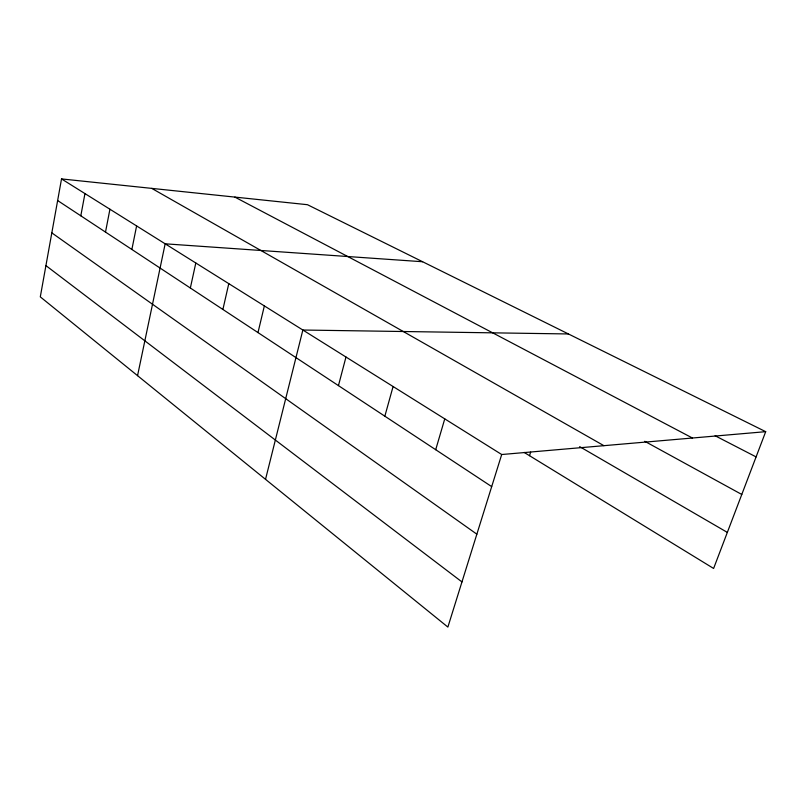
<?xml version="1.0" encoding="UTF-8"?>
<svg xmlns="http://www.w3.org/2000/svg" width="806" height="806" viewBox="0 0 806 806"><rect width="100%" height="100%" fill="white"/><g stroke="black" fill="none" stroke-linecap="round" stroke-linejoin="round"><path stroke-width="1.21" d="M765.7 431.673L307.459 204.704L61.528 178.922L40.3 296.87L447.874 627.078L501.705 454.524L765.7 431.673L713.612 568.462L524.152 452.408M80.812 215.817L84.952 193.591M105.505 232.088L109.928 209.228M131.872 249.467L136.607 225.932M137.554 375.667L165.159 243.815L422.606 261.738M190.347 288.014L195.808 262.998M222.899 309.464L228.783 283.641M257.991 332.596L264.358 305.917M265.527 479.338L302.855 330.027L568.421 333.956M338.449 385.621L345.976 357.018M384.845 416.198L393.086 386.517M435.703 449.708L444.761 418.878M529.522 455.692L530.66 452.106M715.124 435.754L756.099 456.901M234.878 197.097L692.435 438.021M644.75 441.295L741.792 494.471M151.75 188.382L603.895 445.678M579.665 446.625L727.344 532.403M61.528 178.922L501.705 454.524M57.639 200.543L491.69 486.612M51.816 232.863L476.86 534.187M45.922 265.607L461.959 581.922"/></g></svg>
